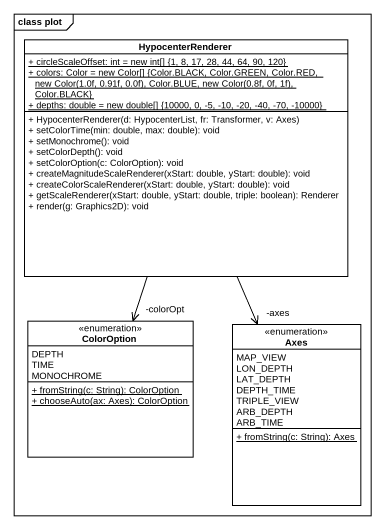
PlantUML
@startuml
mainframe class plot
hide circle
hide empty members
skinparam classAttributeIconSize 0
class HypocenterRenderer {
  {static} + circleScaleOffset: int = new int[] {1, 8, 17, 28, 44, 64, 90, 120}
  {static} {field} + colors: Color = new Color[] {Color.BLACK, Color.GREEN, Color.RED, new Color(1.0f, 0.91f, 0.0f), Color.BLUE, new Color(0.8f, 0f, 1f), Color.BLACK}
  {static} + depths: double = new double[] {10000, 0, -5, -10, -20, -40, -70, -10000}
  + HypocenterRenderer(d: HypocenterList, fr: Transformer, v: Axes)
  + setColorTime(min: double, max: double): void
  + setMonochrome(): void
  + setColorDepth(): void
  + setColorOption(c: ColorOption): void
  + createMagnitudeScaleRenderer(xStart: double, yStart: double): void
  + createColorScaleRenderer(xStart: double, yStart: double): void
  + getScaleRenderer(xStart: double, yStart: double, triple: boolean): Renderer
  + render(g: Graphics2D): void
}
enum ColorOption {
  DEPTH
  TIME
  MONOCHROME
  {static} + fromString(c: String): ColorOption
  {static} + chooseAuto(ax: Axes): ColorOption
}
enum Axes {
  MAP_VIEW
  LON_DEPTH
  LAT_DEPTH
  DEPTH_TIME
  TRIPLE_VIEW
  ARB_DEPTH
  ARB_TIME
  {static} + fromString(c: String): Axes
}
HypocenterRenderer --> "-colorOpt" ColorOption
HypocenterRenderer --> "-axes" Axes
@enduml
